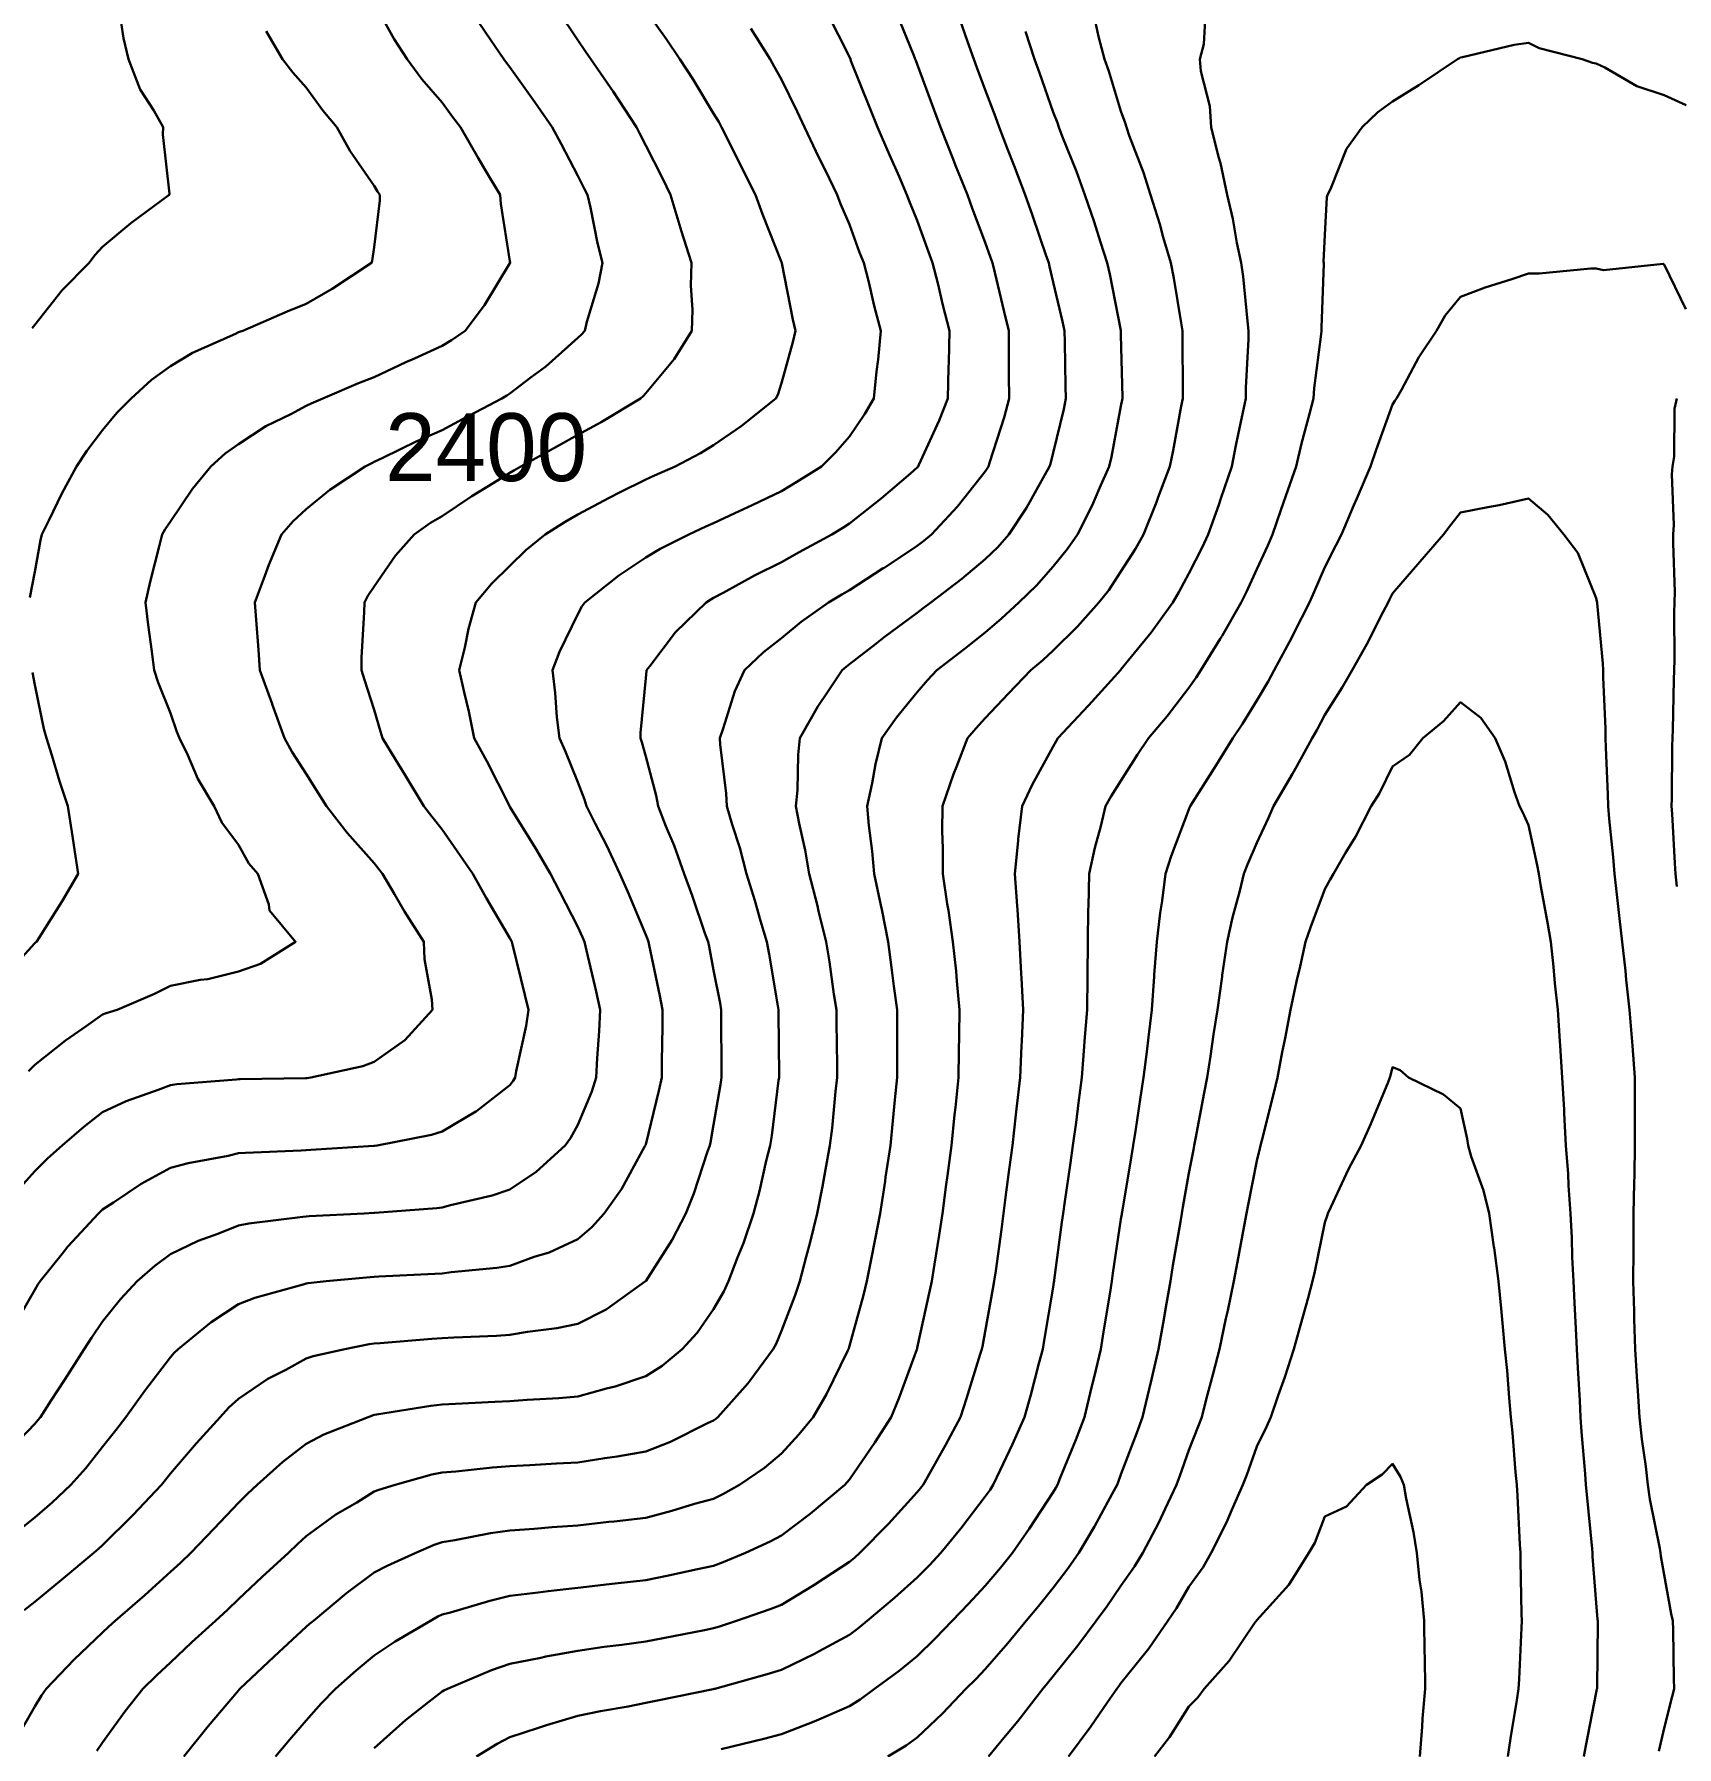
# Model space of a CAD drawing. Header units: inches. Extents: x 29277 to 43569, y 11651 to 22756.
# Drawn here: x 39935 to 42354, y 13764 to 16287 of the extents above; entities that cross this region are included whole.
import ezdxf

# ---------------------------------------------------------------- set-up
doc = ezdxf.new("R2010")
doc.units = ezdxf.units.IN
doc.header["$MEASUREMENT"] = 0
doc.layers.add('test_100m', color=124, linetype='Continuous', lineweight=30, true_color=0x00b06f)
doc.layers.add('test_20m', color=244, linetype='Continuous', lineweight=30, true_color=0xa80019)

msp = doc.modelspace()

# ---------------------------------------------------------------- linework, layer by layer
at = {"layer": 'test_100m'}
for points, elevation in [([(39906, 14579.1), (39935.2, 14612.3), (39954.2, 14631), (39975.6, 14649.9), (40007.7, 14677.4), (40035.2, 14698.8), (40070.2, 14715), (40117.1, 14731.8), (40135.2, 14739), (40144.8, 14740.3), (40232.4, 14747.1), (40235.2, 14747.4), (40237.7, 14747.5), (40334.2, 14748.9), (40335.2, 14748.9), (40336.2, 14749), (40342, 14749.9), (40418.5, 14766.7), (40435.2, 14773.1), (40480.2, 14805), (40521.2, 14849.9), (40520.4, 14864.7), (40509.4, 14924.1), (40508.4, 14949.9), (40479.9, 14994.6), (40465.3, 15019.9), (40447.4, 15049.9), (40442.1, 15056.7), (40435.2, 15065.6), (40395.7, 15110.4), (40365.2, 15149.9), (40353.4, 15168.1), (40335.2, 15197.4), (40314.7, 15229.3), (40303, 15249.9), (40285.1, 15299.7), (40284.9, 15300.3), (40266.7, 15349.9), (40265, 15379.7), (40261.3, 15423.9), (40259.7, 15449.9), (40274.4, 15489), (40279.9, 15505.3), (40298.6, 15549.9), (40315.7, 15569.4), (40335.2, 15587.3), (40369.8, 15615.4), (40421.8, 15649.9), (40430.6, 15654.5), (40435.2, 15656.6), (40447.9, 15662.6), (40498.1, 15687.1), (40535.2, 15703.6), (40565.5, 15719.7), (40623.2, 15749.9), (40630.7, 15754.5), (40635.2, 15757.5), (40666.6, 15781.3), (40688, 15797.1), (40735.2, 15839.3), (40740.8, 15844.4), (40745.4, 15849.9), (40748.5, 15863.2), (40765.6, 15919.6), (40771.4, 15949.9), (40764.3, 15979), (40753.7, 16031.4), (40749.5, 16049.9), (40744.7, 16059.4), (40735.2, 16078.1), (40710.5, 16125.1), (40697.5, 16149.9), (40671.8, 16186.5), (40635.2, 16237.9), (40630, 16244.6), (40626.1, 16249.9), (40607.1, 16278), (40589.3, 16304)], 2400), ([(39908.5, 13776.6), (39935.2, 13823.4), (39945.1, 13840), (39951.9, 13849.9), (39993, 13892.2), (40035.2, 13932.5), (40044.1, 13941), (40053.7, 13949.9), (40097.4, 13987.8), (40135.2, 14022), (40149.8, 14035.4), (40165.1, 14049.9), (40199.5, 14085.7), (40235.2, 14123.7), (40248.5, 14136.7), (40263.1, 14149.9), (40300.9, 14184.2), (40335.2, 14210.7), (40361, 14224.2), (40426.3, 14249.9), (40432.8, 14252.3), (40435.2, 14253), (40438.8, 14253.5), (40518.6, 14266.6), (40535.2, 14268.6), (40554.8, 14269.5), (40612.8, 14272.4), (40635.2, 14273.4), (40660.7, 14275.4), (40707.3, 14277.9), (40735.2, 14280.2), (40777.6, 14292.2), (40790, 14295.1), (40835.2, 14310), (40859.5, 14325.6), (40888.7, 14349.9), (40911, 14374.1), (40935.2, 14409), (40950.1, 14435.1), (40956.9, 14449.9), (40970.2, 14484.8), (40979, 14506.1), (40993.9, 14549.9), (41002.7, 14582.4), (41012.8, 14627.5), (41018.5, 14649.9), (41020.7, 14664.5), (41030.9, 14745.6), (41031.5, 14749.9), (41031.5, 14753.7), (41030.6, 14845.3), (41030.6, 14849.9), (41029.6, 14855.6), (41016.9, 14931.5), (41013.5, 14949.9), (41004.3, 14980.8), (40996, 15010.7), (40983.7, 15049.9), (40973.7, 15088.3), (40962.4, 15122.8), (40954.5, 15149.9), (40953.7, 15168.3), (40944.7, 15240.5), (40944.2, 15249.9), (40949.5, 15264.2), (40966.2, 15318.9), (40980.6, 15349.9), (41008.5, 15376.6), (41035.2, 15397.1), (41064.1, 15421), (41104.6, 15449.9), (41123.9, 15461.3), (41135.2, 15467.6), (41185.1, 15500), (41185.7, 15500.4), (41235.2, 15533), (41244.8, 15540.3), (41256, 15549.9), (41294.2, 15591), (41335.2, 15642.4), (41338.3, 15646.8), (41340.1, 15649.9), (41342.1, 15656.8), (41363, 15722.2), (41370.5, 15749.9), (41370.2, 15784.9), (41370.2, 15814.9), (41369.9, 15849.9), (41363.3, 15877.9), (41349.3, 15935.9), (41345.9, 15949.9), (41343.2, 15957.8), (41335.2, 15979.8), (41316, 16030.6), (41309, 16049.9), (41291.7, 16093.4), (41288, 16102.7), (41269.5, 16149.9), (41260.2, 16174.9), (41235.2, 16242.4), (41233, 16247.7), (41232.2, 16249.9), (41230, 16255.1), (41204.3, 16318.9)], 2300), ([(40585.8, 13749.9), (40616.4, 13768.8), (40635.2, 13778.3), (40677.4, 13792.1), (40688.9, 13796.3), (40735.2, 13809.7), (40768.4, 13816.8), (40809.1, 13823.8), (40835.2, 13829), (40852.5, 13832.7), (40934.6, 13849.3), (40935.2, 13849.4), (40935.7, 13849.5), (40937.2, 13849.9), (41014, 13871.2), (41035.2, 13877.8), (41083.8, 13901.4), (41090.5, 13905.2), (41135.2, 13929.3), (41147.1, 13938), (41161.5, 13949.9), (41201.7, 13983.5), (41235.2, 14013.5), (41253.2, 14032), (41269.8, 14049.9), (41299.1, 14086), (41335.2, 14132.9), (41342.3, 14142.9), (41346.9, 14149.9), (41357.1, 14171.8), (41375.3, 14209.9), (41393.2, 14249.9), (41402.3, 14282.9), (41414.3, 14329), (41419.9, 14349.9), (41422.2, 14362.9), (41435.2, 14441.2), (41436.4, 14448.7), (41436.6, 14449.9), (41436.9, 14451.5), (41448.2, 14536.9), (41450.1, 14549.9), (41452.7, 14567.3), (41460.6, 14624.5), (41464.5, 14649.9), (41469, 14683.6), (41472.5, 14712.7), (41477.6, 14749.9), (41481.1, 14795.8), (41481.6, 14803.6), (41485.4, 14849.9), (41485.8, 14899.4), (41485.8, 14900.5), (41486.2, 14949.9), (41487.1, 14998), (41487.4, 15002.1), (41488.4, 15049.9), (41496.6, 15088.5), (41505.3, 15120), (41512.4, 15149.9), (41520.7, 15164.4), (41535.2, 15187.2), (41559.5, 15225.6), (41575.7, 15249.9), (41603, 15282.1), (41635.2, 15323.9), (41646, 15339.2), (41652.7, 15349.9), (41681.4, 15396.1), (41684.4, 15400.8), (41712.4, 15449.9), (41720, 15465.2), (41735.2, 15498.8), (41751.4, 15533.7), (41758.6, 15549.9), (41770.8, 15585.5), (41778.2, 15606.9), (41793, 15649.9), (41801.2, 15683.9), (41812.8, 15727.5), (41818.5, 15749.9), (41819.8, 15765.3), (41830.1, 15844.8), (41830.6, 15849.9), (41830.4, 15854.7), (41833.8, 15948.5), (41833.8, 15949.9), (41833.6, 15951.5), (41835.2, 15991), (41838.5, 16046.6), (41839.6, 16049.9), (41843.9, 16058.6), (41867.3, 16117.8), (41890.6, 16149.9), (41913.4, 16171.8), (41935.2, 16187.4), (41973.7, 16211.5), (42031, 16249.9), (42033.7, 16251.5), (42035.2, 16252.3), (42038.1, 16252.7), (42114.1, 16271.1), (42135.2, 16273.8), (42151.3, 16266), (42214.4, 16249.9), (42229.6, 16244.3), (42235.2, 16243.4), (42247.7, 16237.4), (42295.2, 16209.9), (42335.2, 16196.8), (42367.6, 16182.2)], 2200), ([(41584.7, 13749.9), (41606.7, 13778.5), (41635.2, 13823.4), (41648.5, 13836.7), (41657.8, 13849.9), (41694.5, 13890.7), (41733, 13947.7), (41734.6, 13949.9), (41734.9, 13950.3), (41735.2, 13951), (41782.6, 14002.6), (41812.1, 14049.9), (41820.5, 14064.7), (41835.2, 14103.4), (41867.2, 14118), (41896.8, 14149.9), (41919.7, 14165.4), (41935.2, 14181), (41947.1, 14161.7), (41951.6, 14149.9), (41955.2, 14129.9), (41965.9, 14080.6), (41971, 14049.9), (41975.1, 14010), (41978, 13992.7), (41981.8, 13949.9), (41982.4, 13902.8), (41982.9, 13897.6), (41983.4, 13849.9), (41979.3, 13805.9), (41978.9, 13793.6), (41975.3, 13749.9)], 2100)]:
    msp.add_lwpolyline(points, dxfattribs=dict(at, elevation=elevation))
at = {"layer": 'test_20m'}
for points, elevation in [([(39891.4, 14193.8), (39935.2, 14240.1), (39939.9, 14245.3), (39943.6, 14249.9), (39959, 14273.7), (39979.7, 14305.5), (40008.3, 14349.9), (40018.7, 14366.5), (40035.2, 14390.6), (40061.6, 14423.6), (40086.3, 14449.9), (40112.3, 14472.9), (40135.2, 14489.8), (40175.8, 14509.3), (40205, 14519.6), (40235.2, 14531.9), (40250.4, 14534.8), (40330, 14544.6), (40335.2, 14545.5), (40339.3, 14545.8), (40420.4, 14549.9), (40434.5, 14550.6), (40435.2, 14550.7), (40436.1, 14550.8), (40527.4, 14557.7), (40535.2, 14558.7), (40547.6, 14562.2), (40608.9, 14576.3), (40635.2, 14585.3), (40673.8, 14611.3), (40716.5, 14649.9), (40724.5, 14660.6), (40735.2, 14680.1), (40755.6, 14729.6), (40762.3, 14749.9), (40763.7, 14778.3), (40766.7, 14818.5), (40768.1, 14849.9), (40762, 14876.7), (40748, 14937.2), (40745, 14949.9), (40742.1, 14956.8), (40735.2, 14971.8), (40708.7, 15023.3), (40694.9, 15049.9), (40673, 15087.7), (40635.2, 15148.9), (40634.6, 15149.9), (40633.9, 15151.3), (40601.2, 15215.9), (40582.7, 15249.9), (40574.6, 15289.3), (40567.7, 15317.4), (40560.6, 15349.9), (40568.7, 15383.4), (40574.1, 15411), (40584.9, 15449.9), (40608, 15477.2), (40635.2, 15503.9), (40658.6, 15526.6), (40687.1, 15549.9), (40716.6, 15568.5), (40735.2, 15579.4), (40781.3, 15603.8), (40796.8, 15611.5), (40835.2, 15630.9), (40848.3, 15636.9), (40878.6, 15649.9), (40915.7, 15669.4), (40935.2, 15681.4), (40976, 15709.2), (41026.9, 15749.9), (41029.6, 15755.6), (41035.2, 15772.8), (41052.1, 15833), (41055.7, 15849.9), (41051.7, 15866.3), (41035.7, 15949.5), (41035.6, 15949.9), (41035.2, 15950.8), (41007.1, 16021.8), (40996.9, 16049.9), (40976.3, 16091), (40958.5, 16126.6), (40946.9, 16149.9), (40942.7, 16157.4), (40935.2, 16169.9), (40905.2, 16219.9), (40885.5, 16249.9), (40865.2, 16279.9), (40835.2, 16321.8)], 2360), ([(39903.3, 14381.8), (39935.2, 14437.5), (39939.9, 14445.2), (39943.1, 14449.9), (39975.7, 14490.4), (39984.2, 14501), (40029.2, 14549.9), (40032.2, 14552.9), (40035.2, 14555.6), (40051.2, 14565.8), (40092, 14593.2), (40135.2, 14616.9), (40161.1, 14624.1), (40220.1, 14634.8), (40235.2, 14638.4), (40245.9, 14639.3), (40327.7, 14642.4), (40335.2, 14642.9), (40341.8, 14643.3), (40434.5, 14649.2), (40435.2, 14649.3), (40435.8, 14649.3), (40439.6, 14649.9), (40519.6, 14665.6), (40535.2, 14670.5), (40585.2, 14700), (40585.8, 14700.5), (40635.2, 14738.8), (40640.1, 14745), (40643, 14749.9), (40644.6, 14759.2), (40659.2, 14826), (40662.7, 14849.9), (40657, 14871.7), (40639.1, 14946.1), (40638.1, 14949.9), (40637.1, 14951.8), (40635.2, 14955.5), (40600.2, 15014.8), (40580.4, 15049.9), (40562.1, 15076.8), (40535.2, 15115.2), (40520, 15134.6), (40508.2, 15149.9), (40480.7, 15195.4), (40466.6, 15218.6), (40447.5, 15249.9), (40444.8, 15259.5), (40435.2, 15291.4), (40421.2, 15335.9), (40416.4, 15349.9), (40416.7, 15368.5), (40420.7, 15435.3), (40420.9, 15449.9), (40425.9, 15459.3), (40435.2, 15473.2), (40466.5, 15518.7), (40494.1, 15549.9), (40518.4, 15566.8), (40535.2, 15577), (40578.9, 15606.3), (40610.7, 15625.4), (40635.2, 15640.5), (40641.1, 15644.1), (40651.3, 15649.9), (40705.5, 15679.7), (40735.2, 15696.6), (40769.8, 15715.4), (40827.7, 15749.9), (40831.6, 15753.5), (40835.2, 15757.9), (40877.3, 15807.9), (40903.3, 15849.9), (40904.2, 15880.9), (40901.8, 15916.5), (40902.7, 15949.9), (40887.6, 15997.5), (40886.4, 16001.1), (40871.9, 16049.9), (40859.7, 16074.4), (40835.2, 16122.7), (40826.2, 16140.9), (40821.6, 16149.9), (40795.6, 16189.6), (40787.4, 16202.1), (40754.5, 16249.9), (40746.7, 16261.4), (40735.2, 16278), (40706.3, 16320.9)], 2380), ([(39925.9, 14759.2), (39935.2, 14768.5), (39980.7, 14804.5), (40010.9, 14825.6), (40035.2, 14842.9), (40040.4, 14844.8), (40056.9, 14849.9), (40111.7, 14873.4), (40135.2, 14885.2), (40179.1, 14893.8), (40190.3, 14894.9), (40235.2, 14906.3), (40267.8, 14917.4), (40319.6, 14949.9), (40281.2, 14995.8), (40280.2, 15005), (40264, 15049.9), (40250.7, 15065.4), (40235.2, 15092.5), (40210.7, 15125.4), (40199.6, 15149.9), (40175.5, 15190.1), (40160.6, 15224.6), (40148.3, 15249.9), (40144.7, 15259.3), (40135.2, 15286.9), (40117.1, 15331.8), (40111.1, 15349.9), (40107.7, 15377.4), (40102.2, 15416.9), (40098.3, 15449.9), (40105.1, 15480), (40119.2, 15533.9), (40123.1, 15549.9), (40127.6, 15557.5), (40135.2, 15569), (40167.8, 15617.3), (40194.6, 15649.9), (40215.8, 15669.3), (40235.2, 15683.1), (40275.7, 15709.4), (40312.4, 15727.1), (40335.2, 15739.2), (40342.4, 15742.8), (40359.6, 15749.9), (40412.4, 15772.7), (40435.2, 15781.7), (40481.8, 15803.4), (40494.4, 15809.1), (40535.2, 15827.8), (40548.9, 15836.2), (40569.2, 15849.9), (40597.6, 15887.6), (40635.2, 15949.2), (40635.5, 15949.7), (40635.6, 15949.9), (40635.5, 15950.2), (40635.2, 15952.3), (40621.9, 16036.6), (40620.6, 16049.9), (40599.3, 16085.8), (40588.7, 16103.4), (40562.3, 16149.9), (40550.5, 16165.1), (40535.2, 16186), (40505.6, 16220.3), (40484, 16249.9), (40464.7, 16279.3), (40435.2, 16332.3)], 2420), ([(39931.6, 15853.5), (39935.2, 15858.6), (39975.5, 15909.7), (40015.4, 15949.9), (40023.9, 15961.3), (40035.2, 15973.4), (40076.9, 16008.2), (40133.5, 16049.9), (40133.6, 16051.6), (40124.2, 16138.9), (40124.6, 16149.9), (40110.7, 16174.4), (40090.7, 16205.4), (40073.4, 16249.9), (40066, 16280.6), (40059, 16326.1)], 2460), ([(40435.2, 13762.5), (40481.5, 13803.6), (40515.8, 13830.5), (40535.2, 13845.9), (40537.8, 13847.4), (40543.1, 13849.9), (40608.1, 13877.1), (40635.2, 13886.4), (40680.8, 13895.5), (40688, 13897.1), (40735.2, 13905.8), (40773.8, 13911.4), (40799.9, 13914.6), (40835.2, 13919.5), (40860.7, 13924.5), (40921.7, 13936.3), (40935.2, 13939), (40943.7, 13941.5), (40969.1, 13949.9), (41018.3, 13966.9), (41035.2, 13973.5), (41083, 14002.2), (41096.8, 14011.5), (41135.2, 14036.7), (41142.5, 14042.7), (41150.5, 14049.9), (41192.6, 14092.6), (41235.2, 14139.1), (41240.1, 14145.1), (41243.9, 14149.9), (41254.7, 14169.3), (41276.8, 14208.4), (41298.8, 14249.9), (41307.9, 14277.3), (41327.8, 14342.5), (41330.2, 14349.9), (41331.1, 14354.1), (41335.2, 14375.9), (41346.6, 14438.6), (41348.6, 14449.9), (41350.7, 14465.3), (41359, 14526.2), (41362.2, 14549.9), (41366.3, 14581), (41370.6, 14614.6), (41375.3, 14649.9), (41380.5, 14695.2), (41381.5, 14703.7), (41386.8, 14749.9), (41388.6, 14796.5), (41389, 14803.7), (41390.9, 14849.9), (41388.5, 14896.6), (41388.4, 14903.1), (41385.9, 14949.9), (41382.7, 14997.4), (41382.1, 15003), (41378.7, 15049.9), (41383.9, 15098.5), (41384, 15101.1), (41389.8, 15149.9), (41404.2, 15180.9), (41435.2, 15237.8), (41439.6, 15245.6), (41442.3, 15249.9), (41487.3, 15297.9), (41525.5, 15340.2), (41534.3, 15349.9), (41534.8, 15350.4), (41535.2, 15350.9), (41579.7, 15405.4), (41611.4, 15449.9), (41620.5, 15464.7), (41635.2, 15492.3), (41654.7, 15530.5), (41663.8, 15549.9), (41679.1, 15593.7), (41682.3, 15602.8), (41698.3, 15649.9), (41704.4, 15680.7), (41714.7, 15729.4), (41718.9, 15749.9), (41719.3, 15765.9), (41722.8, 15837.5), (41723.1, 15849.9), (41721.3, 15863.9), (41715.1, 15929.8), (41712.2, 15949.9), (41705.9, 15979.3), (41700.1, 16014.8), (41691.4, 16049.9), (41682, 16096.7), (41678.9, 16106.3), (41668.1, 16149.9), (41665.9, 16180.6), (41652.8, 16232.3), (41651.1, 16249.9), (41657.4, 16272.1), (41660.2, 16325)], 2220), ([(39906, 14579.1), (39935.2, 14612.3), (39954.2, 14631), (39975.6, 14649.9), (40007.7, 14677.4), (40035.2, 14698.8), (40070.2, 14715), (40117.1, 14731.8), (40135.2, 14739), (40144.8, 14740.3), (40232.4, 14747.1), (40235.2, 14747.4), (40237.7, 14747.5), (40334.2, 14748.9), (40335.2, 14748.9), (40336.2, 14749), (40342, 14749.9), (40418.5, 14766.7), (40435.2, 14773.1), (40480.2, 14805), (40521.2, 14849.9), (40520.4, 14864.7), (40509.4, 14924.1), (40508.4, 14949.9), (40479.9, 14994.6), (40465.3, 15019.9), (40447.4, 15049.9), (40442.1, 15056.7), (40435.2, 15065.6), (40395.7, 15110.4), (40365.2, 15149.9), (40353.4, 15168.1), (40335.2, 15197.4), (40314.7, 15229.3), (40303, 15249.9), (40285.1, 15299.7), (40284.9, 15300.3), (40266.7, 15349.9), (40265, 15379.7), (40261.3, 15423.9), (40259.7, 15449.9), (40274.4, 15489), (40279.9, 15505.3), (40298.6, 15549.9), (40315.7, 15569.4), (40335.2, 15587.3), (40369.8, 15615.4), (40421.8, 15649.9), (40430.6, 15654.5), (40435.2, 15656.6), (40447.9, 15662.6), (40498.1, 15687.1), (40535.2, 15703.6), (40565.5, 15719.7), (40623.2, 15749.9), (40630.7, 15754.5), (40635.2, 15757.5), (40666.6, 15781.3), (40688, 15797.1), (40735.2, 15839.3), (40740.8, 15844.4), (40745.4, 15849.9), (40748.5, 15863.2), (40765.6, 15919.6), (40771.4, 15949.9), (40764.3, 15979), (40753.7, 16031.4), (40749.5, 16049.9), (40744.7, 16059.4), (40735.2, 16078.1), (40710.5, 16125.1), (40697.5, 16149.9), (40671.8, 16186.5), (40635.2, 16237.9), (40630, 16244.6), (40626.1, 16249.9), (40607.1, 16278), (40589.3, 16304)], 2400), ([(39906.3, 14078.9), (39935.2, 14102.1), (39961, 14124.2), (39988.4, 14149.9), (40010.4, 14174.8), (40035.2, 14206.1), (40054.6, 14230.5), (40069.7, 14249.9), (40096.9, 14288.3), (40135.2, 14338.3), (40140.8, 14344.4), (40146.7, 14349.9), (40195.3, 14389.9), (40235.2, 14416.2), (40259.4, 14425.7), (40330.6, 14445.3), (40335.2, 14446.8), (40337.9, 14447.2), (40364.5, 14449.9), (40429.2, 14456), (40435.2, 14456.4), (40442.2, 14456.8), (40524.4, 14460.7), (40535.2, 14461.4), (40548.6, 14463.2), (40615.7, 14469.5), (40635.2, 14472.5), (40671, 14485.7), (40692.9, 14492.2), (40735.2, 14511.8), (40755.8, 14529.4), (40774, 14549.9), (40799.5, 14585.7), (40834.1, 14648.8), (40834.8, 14649.9), (40834.9, 14650.3), (40835.2, 14651.4), (40854.7, 14730.4), (40858.7, 14749.9), (40858.9, 14773.6), (40859.8, 14825.3), (40860, 14849.9), (40855.8, 14870.5), (40840.1, 14945.1), (40839.1, 14949.9), (40838.1, 14952.8), (40835.2, 14960.1), (40808.9, 15023.6), (40797.2, 15049.9), (40777.5, 15092.2), (40760.9, 15124.3), (40748, 15149.9), (40745, 15159.7), (40735.2, 15185.1), (40716.5, 15231.2), (40708.1, 15249.9), (40704.5, 15280.7), (40702, 15316.6), (40697.7, 15349.9), (40708, 15377.2), (40735.2, 15432.5), (40741.2, 15444), (40745.3, 15449.9), (40795.8, 15489.4), (40835.2, 15515.7), (40856.5, 15528.6), (40898.9, 15549.9), (40923.7, 15561.4), (40935.2, 15566.5), (40966.6, 15581.3), (40991.9, 15593.2), (41035.2, 15613.6), (41057.9, 15627.3), (41093.9, 15649.9), (41114.6, 15670.5), (41135.2, 15694.1), (41157.8, 15727.3), (41171.3, 15749.9), (41175.3, 15789.9), (41177.6, 15807.5), (41181.5, 15849.9), (41171.7, 15886.4), (41163.6, 15921.6), (41156.4, 15949.9), (41150.3, 15965), (41135.2, 16006.6), (41122.2, 16036.9), (41117.2, 16049.9), (41100.4, 16084.8), (41090.4, 16105.1), (41069.3, 16149.9), (41058.2, 16172.9), (41035.2, 16219.8), (41024.6, 16239.3), (41018.4, 16249.9), (40990.2, 16294.9)], 2340), ([(39908.5, 13776.6), (39935.2, 13823.4), (39945.1, 13840), (39951.9, 13849.9), (39993, 13892.2), (40035.2, 13932.5), (40044.1, 13941), (40053.7, 13949.9), (40097.4, 13987.8), (40135.2, 14022), (40149.8, 14035.4), (40165.1, 14049.9), (40199.5, 14085.7), (40235.2, 14123.7), (40248.5, 14136.7), (40263.1, 14149.9), (40300.9, 14184.2), (40335.2, 14210.7), (40361, 14224.2), (40426.3, 14249.9), (40432.8, 14252.3), (40435.2, 14253), (40438.8, 14253.5), (40518.6, 14266.6), (40535.2, 14268.6), (40554.8, 14269.5), (40612.8, 14272.4), (40635.2, 14273.4), (40660.7, 14275.4), (40707.3, 14277.9), (40735.2, 14280.2), (40777.6, 14292.2), (40790, 14295.1), (40835.2, 14310), (40859.5, 14325.6), (40888.7, 14349.9), (40911, 14374.1), (40935.2, 14409), (40950.1, 14435.1), (40956.9, 14449.9), (40970.2, 14484.8), (40979, 14506.1), (40993.9, 14549.9), (41002.7, 14582.4), (41012.8, 14627.5), (41018.5, 14649.9), (41020.7, 14664.5), (41030.9, 14745.6), (41031.5, 14749.9), (41031.5, 14753.7), (41030.6, 14845.3), (41030.6, 14849.9), (41029.6, 14855.6), (41016.9, 14931.5), (41013.5, 14949.9), (41004.3, 14980.8), (40996, 15010.7), (40983.7, 15049.9), (40973.7, 15088.3), (40962.4, 15122.8), (40954.5, 15149.9), (40953.7, 15168.3), (40944.7, 15240.5), (40944.2, 15249.9), (40949.5, 15264.2), (40966.2, 15318.9), (40980.6, 15349.9), (41008.5, 15376.6), (41035.2, 15397.1), (41064.1, 15421), (41104.6, 15449.9), (41123.9, 15461.3), (41135.2, 15467.6), (41185.1, 15500), (41185.7, 15500.4), (41235.2, 15533), (41244.8, 15540.3), (41256, 15549.9), (41294.2, 15591), (41335.2, 15642.4), (41338.3, 15646.8), (41340.1, 15649.9), (41342.1, 15656.8), (41363, 15722.2), (41370.5, 15749.9), (41370.2, 15784.9), (41370.2, 15814.9), (41369.9, 15849.9), (41363.3, 15877.9), (41349.3, 15935.9), (41345.9, 15949.9), (41343.2, 15957.8), (41335.2, 15979.8), (41316, 16030.6), (41309, 16049.9), (41291.7, 16093.4), (41288, 16102.7), (41269.5, 16149.9), (41260.2, 16174.9), (41235.2, 16242.4), (41233, 16247.7), (41232.2, 16249.9), (41230, 16255.1), (41204.3, 16318.9)], 2300), ([(39919.7, 13965.4), (39935.2, 13977.9), (39974.8, 14010.3), (40022.3, 14049.9), (40029.3, 14055.9), (40035.2, 14061.5), (40079.9, 14105.3), (40122, 14149.9), (40127.9, 14157.3), (40135.2, 14166.8), (40173.5, 14211.7), (40208.5, 14249.9), (40221.3, 14263.8), (40235.2, 14276.9), (40278.8, 14306.3), (40304.9, 14319.6), (40335.2, 14336.4), (40345.5, 14339.6), (40392.1, 14349.9), (40428, 14357.2), (40435.2, 14358.2), (40444.1, 14358.8), (40520.1, 14365.1), (40535.2, 14366.1), (40552.5, 14367.1), (40615.5, 14369.7), (40635.2, 14371), (40660.9, 14375.6), (40704.5, 14380.7), (40735.2, 14387.1), (40776.7, 14408.5), (40835, 14449.9), (40835.2, 14450.2), (40874.1, 14511), (40894.1, 14549.9), (40906.1, 14579.1), (40926.4, 14641.1), (40929.6, 14649.9), (40930.6, 14654.5), (40935.2, 14680.5), (40945.2, 14739.9), (40946.7, 14749.9), (40946.6, 14761.3), (40946.4, 14838.7), (40946.4, 14849.9), (40944.7, 14859.4), (40935.2, 14908.3), (40928.4, 14943.1), (40927, 14949.9), (40922.4, 14962.7), (40903.6, 15018.3), (40891.9, 15049.9), (40876.9, 15091.6), (40864.9, 15120.2), (40853.3, 15149.9), (40850.5, 15165.2), (40835.2, 15222.7), (40829.4, 15244), (40827.3, 15249.9), (40827.4, 15257.7), (40835.2, 15338.1), (40836.3, 15348.9), (40836.5, 15349.9), (40841.2, 15355.9), (40879.2, 15405.9), (40924.3, 15449.9), (40931, 15454.1), (40935.2, 15456.4), (40949.1, 15463.8), (40995.6, 15489.6), (41035.2, 15508.9), (41061.2, 15523.9), (41109.1, 15549.9), (41125.4, 15559.7), (41135.2, 15565.8), (41182.2, 15602.9), (41225, 15639.7), (41235.2, 15648.4), (41236, 15649.2), (41236.6, 15649.9), (41237.5, 15652.2), (41267.3, 15717.8), (41280, 15749.9), (41281.1, 15795.8), (41281.5, 15803.7), (41282.6, 15849.9), (41272.9, 15887.6), (41265.2, 15919.9), (41257.7, 15949.9), (41251.6, 15966.3), (41235.2, 16012.4), (41224.2, 16038.9), (41220, 16049.9), (41208.3, 16076.9), (41194.1, 16108.8), (41176.8, 16149.9), (41164.7, 16179.4), (41137.5, 16247.6), (41136.6, 16249.9), (41135.2, 16253.2), (41102.7, 16317.4)], 2320), ([(40026.8, 13758.3), (40035.2, 13770.4), (40068.4, 13816.7), (40094.4, 13849.9), (40115.2, 13869.9), (40135.2, 13888.5), (40166.9, 13918.3), (40201.3, 13949.9), (40219, 13966.2), (40235.2, 13981.5), (40270.5, 14014.6), (40309, 14049.9), (40322.3, 14062.9), (40335.2, 14074.7), (40379, 14106.2), (40409.7, 14124.3), (40435.2, 14140.2), (40442.2, 14142.9), (40466, 14149.9), (40520, 14165.1), (40535.2, 14168.4), (40555.3, 14170), (40609.4, 14175.8), (40635.2, 14177.7), (40664.6, 14179.3), (40703.8, 14181.4), (40735.2, 14183), (40774.8, 14189.5), (40793.2, 14191.9), (40835.2, 14199.4), (40871.6, 14213.6), (40926.1, 14240.8), (40935.2, 14244.9), (40938.1, 14247), (40941.5, 14249.9), (40985.8, 14299.4), (40988.5, 14303.2), (41022.9, 14349.9), (41027.2, 14358), (41035.2, 14377), (41055.4, 14429.7), (41062, 14449.9), (41071.3, 14486), (41077.5, 14507.6), (41087.7, 14549.9), (41095.7, 14589.5), (41099.9, 14614.6), (41106.6, 14649.9), (41109.6, 14675.6), (41114.9, 14729.6), (41117.2, 14749.9), (41117, 14768.2), (41116.2, 14830.9), (41116, 14849.9), (41112.5, 14872.7), (41105.7, 14920.4), (41101, 14949.9), (41089.9, 14995.2), (41088.2, 15002.9), (41076, 15049.9), (41070.2, 15084.8), (41061.2, 15124), (41056.4, 15149.9), (41058.5, 15173.1), (41059.9, 15225.3), (41062.4, 15249.9), (41088.5, 15296.7), (41102.8, 15317.5), (41124.3, 15349.9), (41130.2, 15354.9), (41135.2, 15358.6), (41174, 15388.7), (41186.6, 15398.5), (41235.2, 15434.3), (41244, 15441.1), (41255, 15449.9), (41300.7, 15484.5), (41335.2, 15513.7), (41353.7, 15531.4), (41370, 15549.9), (41396.1, 15589.1), (41422.8, 15637.5), (41430, 15649.9), (41431.2, 15653.9), (41435.2, 15670.3), (41450.8, 15734.4), (41454.1, 15749.9), (41453.7, 15768.3), (41452.3, 15832.9), (41451.9, 15849.9), (41449, 15863.7), (41435.2, 15921.5), (41429.9, 15944.6), (41428.7, 15949.9), (41425.1, 15960), (41404.8, 16019.5), (41394, 16049.9), (41378, 16092.7), (41368.6, 16116.5), (41355.8, 16149.9), (41350.4, 16165.1), (41335.2, 16204.6), (41323, 16237.6), (41318.4, 16249.9), (41309.2, 16276), (41296.8, 16311.5)], 2280), ([(40289.8, 13749.9), (40310.4, 13774.7), (40335.2, 13803.1), (40357.3, 13827.9), (40378.3, 13849.9), (40408.6, 13876.6), (40435.2, 13898.9), (40466, 13919.2), (40518.1, 13949.9), (40529.1, 13956.1), (40535.2, 13959.1), (40547.6, 13962.3), (40605.7, 13979.4), (40635.2, 13986.4), (40676.7, 13991.4), (40691.6, 13993.5), (40735.2, 13998.5), (40781.4, 14003.8), (40790, 14004.6), (40835.2, 14009.7), (40868.6, 14016.6), (40911.3, 14026), (40935.2, 14031), (40949.1, 14036.1), (40982.4, 14049.9), (41018.7, 14066.5), (41035.2, 14075.4), (41077.6, 14107.6), (41128.3, 14149.9), (41131.6, 14153.5), (41135.2, 14158), (41172.7, 14212.5), (41196.5, 14249.9), (41207.9, 14277.3), (41234.5, 14349.2), (41234.8, 14349.9), (41234.9, 14350.3), (41235.2, 14351.8), (41252.9, 14432.2), (41256.5, 14449.9), (41260.4, 14475.1), (41267.4, 14517.8), (41272.2, 14549.9), (41277.8, 14592.5), (41279.6, 14605.6), (41285.4, 14649.9), (41290.1, 14695), (41291.3, 14706), (41296, 14749.9), (41296.5, 14788.7), (41297, 14811.7), (41297.5, 14849.9), (41293.3, 14891.8), (41292.2, 14906.8), (41287.7, 14949.9), (41281.2, 14995.9), (41279.4, 15005.8), (41272.7, 15049.9), (41273, 15087.7), (41272, 15113.1), (41272.4, 15149.9), (41288.4, 15196.7), (41293, 15207.7), (41309.2, 15249.9), (41321.2, 15264), (41335.2, 15279.2), (41369.5, 15315.7), (41402.4, 15349.9), (41420.3, 15364.8), (41435.2, 15378.8), (41471, 15414.2), (41502.6, 15449.9), (41517.1, 15468), (41535.2, 15495.4), (41556.4, 15528.7), (41568.2, 15549.9), (41587.6, 15597.6), (41590.2, 15604.9), (41607.3, 15649.9), (41611.9, 15673.3), (41624, 15738.7), (41626.2, 15749.9), (41626.1, 15759.1), (41626, 15840.6), (41625.9, 15849.9), (41623.7, 15861.4), (41612.8, 15927.5), (41608.4, 15949.9), (41597.4, 15987.8), (41592.3, 16007), (41578.7, 16049.9), (41568.4, 16083.1), (41547.4, 16137.7), (41543.2, 16149.9), (41541.6, 16156.2), (41535.2, 16173.2), (41517.5, 16232.2), (41511, 16249.9), (41502, 16283.2), (41496.3, 16311)], 2240), ([(39928.3, 15456.9), (39935.2, 15494.8), (39943.9, 15541.3), (39945.6, 15549.9), (39956, 15570.6), (39975, 15610.2), (39996.6, 15649.9), (40012, 15673.1), (40035.2, 15703.3), (40056.2, 15728.9), (40077.3, 15749.9), (40107.5, 15777.7), (40135.2, 15797.9), (40167.7, 15817.4), (40230.8, 15845.5), (40235.2, 15847.7), (40236.8, 15848.4), (40241.7, 15849.9), (40307, 15878.1), (40335.2, 15889.4), (40373.4, 15911.8), (40431.5, 15949.9), (40432.3, 15952.9), (40435.2, 15973), (40443.5, 16041.6), (40443.8, 16049.9), (40440.2, 16054.9), (40435.2, 16063.4), (40399.8, 16114.5), (40380, 16149.9), (40359.5, 16174.2), (40335.2, 16208.3), (40315.6, 16230.2), (40300.3, 16249.9), (40276.3, 16290.9)], 2440), ([(40154.7, 13749.9), (40190.6, 13794.6), (40235.2, 13847.3), (40236.4, 13848.7), (40237.5, 13849.9), (40287.8, 13897.3), (40335.2, 13941), (40340, 13945.2), (40345.8, 13949.9), (40394.7, 13990.5), (40435.2, 14020.8), (40454.2, 14031), (40496.5, 14049.9), (40523.5, 14061.6), (40535.2, 14065.6), (40553.9, 14068.6), (40606.5, 14078.7), (40635.2, 14082.8), (40670.7, 14085.3), (40697.5, 14087.7), (40735.2, 14090.3), (40780.8, 14095.5), (40788.9, 14096.3), (40835.2, 14101.7), (40873.5, 14111.6), (40907.2, 14121.9), (40935.2, 14129.7), (40948.9, 14136.3), (40973.3, 14149.9), (41010, 14175.2), (41035.2, 14196.5), (41060.9, 14224.3), (41081.8, 14249.9), (41101.5, 14283.7), (41132.2, 14346.9), (41133.8, 14349.9), (41134.2, 14351), (41135.2, 14354.7), (41155.9, 14429.3), (41161, 14449.9), (41167.1, 14481.8), (41173.3, 14511.8), (41180.4, 14549.9), (41187.7, 14597.4), (41188.5, 14603.2), (41195.5, 14649.9), (41199.2, 14686), (41202.3, 14717), (41205.6, 14749.9), (41205.5, 14779.7), (41205.5, 14820.2), (41205.4, 14849.9), (41200.8, 14884.4), (41197.4, 14912.1), (41192.2, 14949.9), (41182.8, 14997.5), (41181.3, 15003.9), (41171.6, 15049.9), (41168.9, 15083.6), (41164, 15121.1), (41161.5, 15149.9), (41168.8, 15183.5), (41173.6, 15211.5), (41183.1, 15249.9), (41204.8, 15280.3), (41235.2, 15317.4), (41250.1, 15335.1), (41263.8, 15349.9), (41304.2, 15381), (41335.2, 15405.7), (41359.2, 15425.9), (41384.9, 15449.9), (41410.7, 15474.5), (41435.2, 15502.7), (41456.5, 15528.7), (41471, 15549.9), (41492.6, 15592.6), (41503.4, 15618), (41517.8, 15649.9), (41521, 15664.2), (41535.2, 15738.9), (41537.1, 15748.1), (41537.4, 15749.9), (41537.4, 15752.1), (41535.2, 15844), (41535.1, 15849.8), (41535.1, 15850.1), (41518.6, 15933.3), (41514.9, 15949.9), (41504.9, 15980.2), (41495.6, 16010.3), (41481.9, 16049.9), (41469.7, 16084.4), (41448.7, 16136.5), (41443.6, 16149.9), (41441.5, 16156.2), (41435.2, 16171.8), (41415.3, 16229.9), (41407.9, 16249.9), (41394.4, 16290.7)], 2260), ([(40585.8, 13749.9), (40616.4, 13768.8), (40635.2, 13778.3), (40677.4, 13792.1), (40688.9, 13796.3), (40735.2, 13809.7), (40768.4, 13816.8), (40809.1, 13823.8), (40835.2, 13829), (40852.5, 13832.7), (40934.6, 13849.3), (40935.2, 13849.4), (40935.7, 13849.5), (40937.2, 13849.9), (41014, 13871.2), (41035.2, 13877.8), (41083.8, 13901.4), (41090.5, 13905.2), (41135.2, 13929.3), (41147.1, 13938), (41161.5, 13949.9), (41201.7, 13983.5), (41235.2, 14013.5), (41253.2, 14032), (41269.8, 14049.9), (41299.1, 14086), (41335.2, 14132.9), (41342.3, 14142.9), (41346.9, 14149.9), (41357.1, 14171.8), (41375.3, 14209.9), (41393.2, 14249.9), (41402.3, 14282.9), (41414.3, 14329), (41419.9, 14349.9), (41422.2, 14362.9), (41435.2, 14441.2), (41436.4, 14448.7), (41436.6, 14449.9), (41436.9, 14451.5), (41448.2, 14536.9), (41450.1, 14549.9), (41452.7, 14567.3), (41460.6, 14624.5), (41464.5, 14649.9), (41469, 14683.6), (41472.5, 14712.7), (41477.6, 14749.9), (41481.1, 14795.8), (41481.6, 14803.6), (41485.4, 14849.9), (41485.8, 14899.4), (41485.8, 14900.5), (41486.2, 14949.9), (41487.1, 14998), (41487.4, 15002.1), (41488.4, 15049.9), (41496.6, 15088.5), (41505.3, 15120), (41512.4, 15149.9), (41520.7, 15164.4), (41535.2, 15187.2), (41559.5, 15225.6), (41575.7, 15249.9), (41603, 15282.1), (41635.2, 15323.9), (41646, 15339.2), (41652.7, 15349.9), (41681.4, 15396.1), (41684.4, 15400.8), (41712.4, 15449.9), (41720, 15465.2), (41735.2, 15498.8), (41751.4, 15533.7), (41758.6, 15549.9), (41770.8, 15585.5), (41778.2, 15606.9), (41793, 15649.9), (41801.2, 15683.9), (41812.8, 15727.5), (41818.5, 15749.9), (41819.8, 15765.3), (41830.1, 15844.8), (41830.6, 15849.9), (41830.4, 15854.7), (41833.8, 15948.5), (41833.8, 15949.9), (41833.6, 15951.5), (41835.2, 15991), (41838.5, 16046.6), (41839.6, 16049.9), (41843.9, 16058.6), (41867.3, 16117.8), (41890.6, 16149.9), (41913.4, 16171.8), (41935.2, 16187.4), (41973.7, 16211.5), (42031, 16249.9), (42033.7, 16251.5), (42035.2, 16252.3), (42038.1, 16252.7), (42114.1, 16271.1), (42135.2, 16273.8), (42151.3, 16266), (42214.4, 16249.9), (42229.6, 16244.3), (42235.2, 16243.4), (42247.7, 16237.4), (42295.2, 16209.9), (42335.2, 16196.8), (42367.6, 16182.2)], 2200), ([(40946.1, 13760.8), (41009.2, 13776), (41035.2, 13782.9), (41083.5, 13801.7), (41090, 13804.7), (41135.2, 13824.2), (41151, 13834.1), (41172.2, 13849.9), (41208.7, 13876.4), (41235.2, 13898), (41261.5, 13923.7), (41286.5, 13949.9), (41310.5, 13974.7), (41335.2, 14001.5), (41357.5, 14027.7), (41375.3, 14049.9), (41400, 14085.2), (41435.2, 14139.1), (41439.3, 14145.8), (41441.6, 14149.9), (41445.8, 14160.5), (41468.5, 14216.6), (41481.4, 14249.9), (41491.9, 14293.3), (41496, 14310.7), (41505.5, 14349.9), (41509.6, 14375.6), (41519.2, 14433.9), (41521.8, 14449.9), (41523.4, 14461.7), (41535.2, 14541.2), (41536.4, 14548.8), (41536.6, 14549.9), (41536.8, 14551.5), (41550.5, 14634.6), (41553.2, 14649.9), (41556.6, 14671.2), (41564, 14721.2), (41568.6, 14749.9), (41573.2, 14787.9), (41575.5, 14809.7), (41580.4, 14849.9), (41584, 14898.7), (41584.1, 14901.1), (41587.9, 14949.9), (41592.7, 14992.4), (41595.8, 15010.5), (41600.8, 15049.9), (41609, 15076.1), (41635.2, 15144.8), (41636.7, 15148.5), (41637.2, 15149.9), (41640.6, 15155.3), (41675.2, 15209.9), (41699.7, 15249.9), (41714.2, 15271), (41735.2, 15305.5), (41751.9, 15333.2), (41761, 15349.9), (41786.9, 15398.2), (41790, 15404.7), (41812.7, 15449.9), (41819.7, 15465.4), (41835.2, 15501.5), (41851.8, 15533.4), (41860.1, 15549.9), (41878.3, 15593), (41882.4, 15602.8), (41902.6, 15649.9), (41910.9, 15674.3), (41935.2, 15741.4), (41938.6, 15746.6), (41940.9, 15749.9), (41948.4, 15763.1), (41973.9, 15811.2), (42000.1, 15849.9), (42012.9, 15872.3), (42035.2, 15900), (42071.4, 15913.8), (42111.1, 15925.8), (42135.2, 15934), (42151, 15934.1), (42227, 15941.7), (42235.2, 15941.8), (42245.9, 15939.2), (42333.8, 15948.5), (42335.2, 15947.6), (42366.9, 15881.6)], 2180), ([(42353.9, 15749.9), (42350.4, 15734.8), (42350, 15664.6), (42347.6, 15649.9), (42346.7, 15638.4), (42349.4, 15564.1), (42348.6, 15549.9), (42348.3, 15536.9), (42350.8, 15465.4), (42350.4, 15449.9), (42350.1, 15435.1), (42350.4, 15365), (42350, 15349.9), (42349.4, 15335.8), (42347.9, 15262.6), (42347.4, 15249.9), (42347.1, 15238), (42346.5, 15161.2), (42346.2, 15149.9), (42346.9, 15138.3), (42350.9, 15065.5), (42351.7, 15049.9), (42354, 15031.2)], 2180), ([(41191.7, 13749.9), (41219, 13766.2), (41235.2, 13778.1), (41272.1, 13813.1), (41306.8, 13849.9), (41321.2, 13864), (41335.2, 13878.7), (41368.3, 13916.8), (41395.7, 13949.9), (41413.8, 13971.3), (41435.2, 13998.2), (41457.6, 14027.6), (41473, 14049.9), (41496.2, 14088.9), (41522.1, 14136.8), (41529.4, 14149.9), (41531.1, 14154.1), (41535.2, 14165.2), (41558.4, 14226.7), (41566.7, 14249.9), (41576.5, 14291.2), (41579.9, 14305.3), (41590.5, 14349.9), (41597.1, 14388.1), (41602.3, 14417), (41608.1, 14449.9), (41611.8, 14473.3), (41622.7, 14537.3), (41624.7, 14549.9), (41626.2, 14558.9), (41635.2, 14609.3), (41641.8, 14643.3), (41643.1, 14649.9), (41645, 14659.7), (41657.7, 14727.5), (41662, 14749.9), (41666.9, 14781.6), (41671.6, 14813.5), (41677.4, 14849.9), (41684.2, 14898.9), (41684.4, 14900.7), (41691.7, 14949.9), (41699.4, 14985.7), (41710.2, 15024.9), (41716.1, 15049.9), (41721.6, 15063.6), (41735.2, 15095.5), (41752.4, 15132.7), (41760, 15149.9), (41788, 15197.1), (41794.2, 15208.8), (41816.6, 15249.9), (41823.5, 15261.7), (41835.2, 15284.1), (41860.9, 15324.3), (41875.5, 15349.9), (41897.1, 15388.1), (41921.4, 15436.1), (41928.7, 15449.9), (41930.9, 15454.2), (41935.2, 15463), (41975.6, 15509.5), (42010.3, 15549.9), (42021.1, 15564), (42035.2, 15582), (42075.6, 15590.3), (42092.3, 15592.8), (42135.2, 15602.9), (42164, 15578.7), (42187.3, 15549.9), (42208, 15522.7), (42235.2, 15455.9), (42236.3, 15451), (42236.4, 15449.9), (42236.5, 15448.6), (42244.9, 15359.6), (42245.4, 15349.9), (42245.5, 15339.7), (42248.9, 15263.6), (42249, 15249.9), (42249.3, 15235.9), (42252.4, 15167.1), (42252.7, 15149.9), (42254.3, 15130.9), (42260, 15074.7), (42262, 15049.9), (42265.4, 15019.7), (42269.4, 14984.1), (42273.3, 14949.9), (42278.1, 14907), (42279.3, 14894), (42284.4, 14849.9), (42287.9, 14802.6), (42288.4, 14796.8), (42291.9, 14749.9), (42292.1, 14706.7), (42291.9, 14693.2), (42292.1, 14649.9), (42291.5, 14606.2), (42290.9, 14594.2), (42290.3, 14549.9), (42290.2, 14504.9), (42289.9, 14495.3), (42289.7, 14449.9), (42291, 14405.7), (42291.2, 14394), (42292.4, 14349.9), (42294.9, 14309.6), (42296.5, 14288.7), (42299, 14249.9), (42302.5, 14217.2), (42308.2, 14176.9), (42311.3, 14149.9), (42314.3, 14128.9), (42328.9, 14056.3), (42329.9, 14049.9), (42330.4, 14045.1), (42335.2, 14017.5), (42345.5, 13960.2), (42348.1, 13949.9), (42348.5, 13936.7), (42349.5, 13864.2), (42350, 13849.9), (42346.9, 13838.3), (42335.2, 13791.8), (42327.3, 13757.9)], 2160), ([(39888.8, 14896.3), (39935.2, 14947.8), (39936.4, 14948.8), (39937.8, 14949.9), (39942.1, 14956.8), (39975.6, 15009.6), (39999.1, 15049.9), (39992.7, 15092.4), (39990.7, 15105.4), (39984.1, 15149.9), (39971.6, 15186.3), (39960.4, 15224.8), (39952.4, 15249.9), (39948.7, 15263.4), (39935.2, 15328.6), (39931.8, 15346.5)], 2440), ([(41340.1, 13749.9), (41362.6, 13777.3), (41383.1, 13802.1), (41419.9, 13849.9), (41427, 13858.2), (41435.2, 13868.2), (41471.7, 13913.5), (41498.8, 13949.9), (41514.4, 13970.7), (41535.2, 14001.4), (41555.3, 14029.9), (41567.4, 14049.9), (41590.7, 14094.4), (41600.2, 14114.8), (41617.1, 14149.9), (41622, 14163.2), (41635.2, 14201.2), (41649.1, 14236.1), (41654.1, 14249.9), (41660.9, 14275.6), (41671.1, 14314), (41680.4, 14349.9), (41689.8, 14395.3), (41692.4, 14407.1), (41701.4, 14449.9), (41706.7, 14478.4), (41716.7, 14531.4), (41720.2, 14549.9), (41722.6, 14562.5), (41735.2, 14627.5), (41739.6, 14645.5), (41740.7, 14649.9), (41742.5, 14657.2), (41759.6, 14725.6), (41765.5, 14749.9), (41772.8, 14787.5), (41776.9, 14808.2), (41785, 14849.9), (41793.8, 14891.3), (41799, 14913.7), (41807, 14949.9), (41814.1, 14971.1), (41835.2, 15027.2), (41843.5, 15041.7), (41848.2, 15049.9), (41866.1, 15080.8), (41880.5, 15104.6), (41903.9, 15149.9), (41916.1, 15169), (41935.2, 15207.9), (41959.9, 15225.3), (41980, 15249.9), (42010.2, 15275), (42035.2, 15302.7), (42065.2, 15279.8), (42086.2, 15249.9), (42101, 15215.7), (42115, 15170.2), (42122.3, 15149.9), (42126.7, 15141.4), (42135.2, 15121.9), (42148.3, 15062.9), (42150.5, 15049.9), (42153.6, 15031.5), (42163.6, 14978.3), (42168.2, 14949.9), (42172, 14913.1), (42174.3, 14889), (42178.5, 14849.9), (42181.5, 14803.6), (42181.9, 14796.6), (42185.1, 14749.9), (42187.7, 14702.3), (42187.8, 14697.4), (42190.2, 14649.9), (42193.7, 14608.4), (42194.1, 14591), (42197.2, 14549.9), (42199.1, 14513.8), (42199.8, 14485.3), (42201.6, 14449.9), (42203.3, 14418), (42204.9, 14380.3), (42206.4, 14349.9), (42207.9, 14322.6), (42210.8, 14274.4), (42212.2, 14249.9), (42213.7, 14228.3), (42219, 14166.2), (42220.1, 14149.9), (42221.1, 14135.8), (42229.1, 14056), (42229.6, 14049.9), (42229.8, 14044.5), (42235.2, 13976.2), (42237.1, 13951.8), (42237.4, 13949.9), (42237.4, 13947.8), (42236.4, 13851.1), (42236.4, 13849.9), (42236.2, 13849), (42235.2, 13844.1), (42219.7, 13765.5), (42217, 13749.9)], 2140), ([(41458, 13749.9), (41491, 13794.1), (41515.2, 13829.9), (41529, 13849.9), (41531.8, 13853.4), (41535.2, 13858.1), (41576.1, 13909.1), (41604.3, 13949.9), (41616.9, 13968.3), (41635.2, 13999.9), (41656.3, 14028.9), (41668.2, 14049.9), (41690.8, 14094.4), (41698.5, 14113.2), (41714.8, 14149.9), (41720.5, 14164.7), (41735.2, 14206.6), (41749.7, 14235.5), (41756.1, 14249.9), (41766.9, 14281.6), (41776.5, 14308.7), (41789.9, 14349.9), (41799.8, 14385.3), (41810.7, 14425.4), (41817.5, 14449.9), (41820.7, 14464.4), (41835.2, 14536.6), (41838.9, 14546.2), (41840, 14549.9), (41844.5, 14559.2), (41870.3, 14614.8), (41888.9, 14649.9), (41903.3, 14681.9), (41928.6, 14743.3), (41931.4, 14749.9), (41932.3, 14752.8), (41935.2, 14765.1), (41946.2, 14760.8), (41958.6, 14749.9), (42010.3, 14724.9), (42035.2, 14704.2), (42044.9, 14659.6), (42046.5, 14649.9), (42051.2, 14633.9), (42068.9, 14583.6), (42077.5, 14549.9), (42084.3, 14500.8), (42084.6, 14499.2), (42091.1, 14449.9), (42095.1, 14409.8), (42097, 14388.1), (42100.7, 14349.9), (42103.8, 14318.5), (42106.8, 14278.3), (42109.5, 14249.9), (42112, 14226.7), (42116.4, 14168.7), (42118.3, 14149.9), (42119.3, 14134), (42122.8, 14062.4), (42123.5, 14049.9), (42123.7, 14038.4), (42125.2, 13960), (42125.4, 13949.9), (42124.9, 13939.5), (42121.5, 13863.7), (42120.8, 13849.9), (42118.4, 13833), (42108.8, 13776.4), (42105.1, 13749.9)], 2120), ([(41584.7, 13749.9), (41606.7, 13778.5), (41635.2, 13823.4), (41648.5, 13836.7), (41657.8, 13849.9), (41694.5, 13890.7), (41733, 13947.7), (41734.6, 13949.9), (41734.9, 13950.3), (41735.2, 13951), (41782.6, 14002.6), (41812.1, 14049.9), (41820.5, 14064.7), (41835.2, 14103.4), (41867.2, 14118), (41896.8, 14149.9), (41919.7, 14165.4), (41935.2, 14181), (41947.1, 14161.7), (41951.6, 14149.9), (41955.2, 14129.9), (41965.9, 14080.6), (41971, 14049.9), (41975.1, 14010), (41978, 13992.7), (41981.8, 13949.9), (41982.4, 13902.8), (41982.9, 13897.6), (41983.4, 13849.9), (41979.3, 13805.9), (41978.9, 13793.6), (41975.3, 13749.9)], 2100)]:
    msp.add_lwpolyline(points, dxfattribs=dict(at, elevation=elevation))

# ---------------------------------------------------------------- texts
msp.add_text('2400', height=100).set_placement((40451.4, 15628.5, 2400))

doc.saveas('drawing.dxf')
